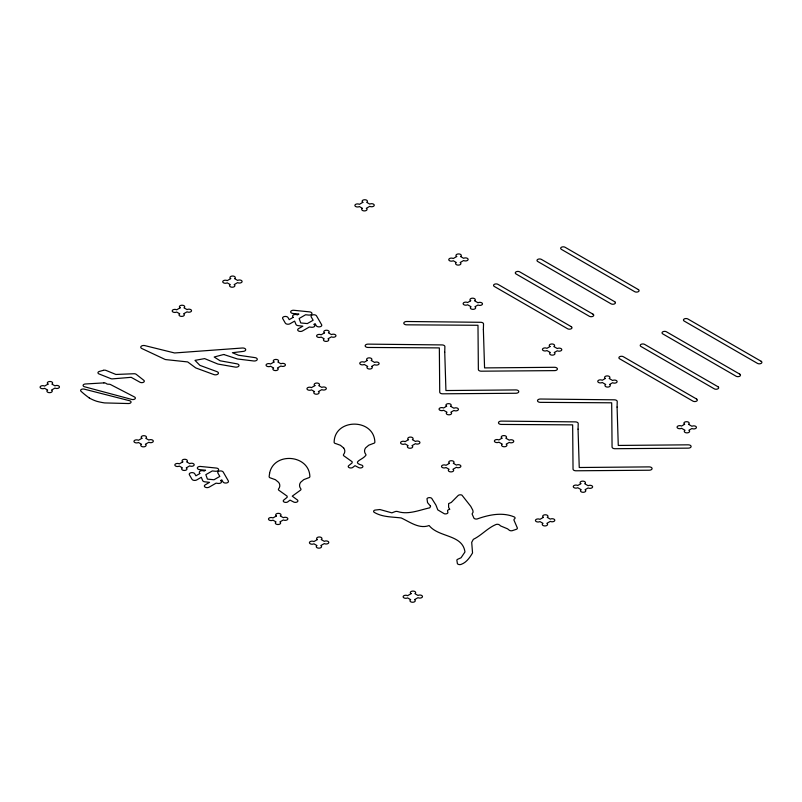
<?xml version="1.0" encoding="UTF-8"?>
<svg xmlns="http://www.w3.org/2000/svg" width="802" height="802" viewBox="0 0 802 802"><rect width="100%" height="100%" fill="white"/><g stroke="black" fill="none" stroke-linecap="round" stroke-linejoin="round"><path stroke-width="1.2" d="M343.667 447.977L340.389 445.28L336.028 443.676A2.546 1.474 0 0 1 334.133 442.082C334.695 418.153 373.943 418.183 374.855 441.952A2.546 1.474 0 0 1 373.1 443.536L368.73 445.21L365.582 447.917A14.025 8.1 0 0 0 365.742 454.283A2.556 1.474 0 0 1 365.471 455.747C362.053 460.067 351.346 462.112 362.103 465.27A3.719 2.145 0 0 1 362.855 466.213A2.546 1.474 0 0 1 361.461 467.797A2.546 1.474 0 0 1 358.444 467.456L355.005 465.681L352.92 467.315A2.546 1.474 0 0 1 349.341 467.726A2.546 1.474 0 0 1 348.71 465.651L352.148 462.874L352.138 461.731L343.717 455.736A2.546 1.474 0 0 1 343.617 454.443A14.025 8.09 0 0 0 343.677 447.977M89.243 397.932A33.884 19.559 0 0 0 96.811 401.311A46.897 27.078 0 0 0 104.621 402.925L128.46 403.536A2.556 1.474 0 0 0 130.997 402.383A2.556 1.474 0 0 0 129.543 400.719L84.19 389.13A2.546 1.474 0 0 0 81.192 389.541A2.546 1.474 0 0 0 81.072 391.316A114.536 66.125 0 0 0 89.253 397.932M430.554 506.192L430.163 507.155A38.075 21.975 0 0 1 429.752 507.816C419.566 510.042 408.388 514.934 397.852 511.606A2.556 1.474 0 0 0 394.955 511.676L391.857 512.849L379.887 509.531L374.865 510.112A2.546 1.474 0 0 0 374.213 512.348C382.564 517.28 392.188 516.809 401.221 517.962C409.862 521.942 419.215 529.27 429.12 525.531C438.874 537.731 462.574 534.212 464.959 551.976L461.06 557.761L457.521 559.355A2.546 1.474 0 0 0 456.859 560.137L457.401 563.676A2.546 1.474 0 0 0 461.24 564.347C466.453 562.473 469.822 557.53 472.538 552.949L471.706 542.342L473.34 539.335C481.34 535.475 487.355 528.267 495.626 524.668A2.546 1.474 0 0 1 499.516 524.979L500.368 525.711A2.546 1.474 0 0 0 501.22 526.192L507.506 528.809A20.25 11.699 0 0 1 507.927 529.119L509.15 530.112A2.546 1.474 0 0 0 512.187 530.693L516.548 529.24A2.546 1.474 0 0 0 517.33 527.917L514.002 520.217A2.546 1.474 0 0 1 514.393 519.024A2.546 1.474 0 0 0 514.252 516.929C502.222 511.917 488.879 514.784 477.1 518.984A2.546 1.474 0 0 1 473.731 517.701L472.087 513.942L473.1 512.117L472.849 510.543A20.11 11.609 0 0 0 472.769 510.142L470.764 506.353L461.932 495.125A2.546 1.474 0 0 0 458.042 495.626L451.295 502.443L448.609 503.616L448.609 507.355L449.772 509.36A3.108 1.794 0 0 0 448.138 509.932L447.676 510.393A2.256 1.303 0 0 0 447.546 510.874L447.937 512.699A2.546 1.474 0 0 1 444.368 513.781L437.792 509.892L435.957 505.13L432.037 498.894A2.586 1.494 0 0 0 429.621 497.621A2.586 1.494 0 0 0 426.985 498.734L427.546 502.623L430.554 506.192M444.739 352.168L445.932 390.544L515.756 389.932A2.877 1.664 0 0 1 518.774 391.556A2.877 1.664 0 0 1 515.866 393.251L442.654 393.812A2.877 1.664 0 0 1 439.727 392.078L439.346 347.898L368.018 347.456A2.877 1.664 0 0 1 365.161 345.762A2.877 1.664 0 0 1 368.118 344.128L441.902 344.92A2.877 1.664 0 0 1 444.889 346.584L444.739 352.168M483.375 329.542L484.568 367.907L554.393 367.296A2.877 1.664 0 0 1 557.41 368.93A2.877 1.664 0 0 1 554.513 370.624L481.29 371.186A2.877 1.664 0 0 1 478.363 369.451L477.982 325.271L406.664 324.83A2.877 1.664 0 0 1 403.797 323.136A2.877 1.664 0 0 1 406.754 321.502L480.538 322.294A2.877 1.664 0 0 1 483.536 323.948L483.375 329.542M578.052 429.14L579.244 467.506L649.069 466.894A2.877 1.664 0 0 1 652.086 468.528A2.877 1.664 0 0 1 649.189 470.223L575.966 470.784A2.877 1.664 0 0 1 573.039 469.05L572.658 424.87L501.34 424.428A2.877 1.664 0 0 1 498.473 422.734A2.877 1.664 0 0 1 501.43 421.1L575.214 421.882A2.877 1.664 0 0 1 578.212 423.546L578.052 429.14M617.079 407.065L618.272 445.441L688.096 444.829A2.877 1.664 0 0 1 691.113 446.453A2.877 1.664 0 0 1 688.206 448.148L614.994 448.709A2.877 1.664 0 0 1 612.066 446.975L611.685 402.804L540.358 402.353A2.877 1.664 0 0 1 537.5 400.659A2.877 1.664 0 0 1 540.458 399.025L614.242 399.817A2.877 1.664 0 0 1 617.229 401.481L617.079 407.065M269.602 473.2L269.131 476.659A2.546 1.474 0 0 0 270.825 478.062L275.397 479.706L278.675 482.403A14.025 8.09 0 0 1 278.625 488.879A2.546 1.474 0 0 0 278.725 490.162L287.146 496.157L287.156 497.31L283.748 500.057A2.546 1.474 0 0 0 284.329 502.142A2.546 1.474 0 0 0 287.918 501.751L290.013 500.107L293.452 501.892A2.546 1.474 0 0 0 296.469 502.222A2.546 1.474 0 0 0 297.853 500.638L297.592 500.167A3.83 2.216 0 0 0 296.71 499.476L292.249 496.157L300.479 490.182A2.556 1.474 0 0 0 300.75 488.709A14.025 8.1 0 0 1 300.59 482.343L303.737 479.646L308.108 477.962A2.546 1.474 0 0 0 309.863 476.378C309.021 454.513 273.903 451.686 269.602 473.2M48.04 384.078L44.581 386.083A2.657 1.534 0 0 0 40.862 386.113A2.657 1.534 0 0 0 40.862 388.258A2.657 1.534 0 0 0 44.581 388.298L47.659 390.073A2.657 1.534 0 0 0 47.719 392.228A2.657 1.534 0 0 0 51.438 392.228A2.657 1.534 0 0 0 51.498 390.073L54.967 388.078A2.657 1.534 0 0 0 58.686 388.038A2.657 1.534 0 0 0 58.686 385.892A2.657 1.534 0 0 0 54.967 385.862L51.889 384.078A2.657 1.534 0 0 0 51.819 381.932A2.657 1.534 0 0 0 48.11 381.932A2.657 1.534 0 0 0 48.04 384.078M180.139 307.818L176.671 309.813A2.657 1.534 0 0 0 172.961 309.853A2.657 1.534 0 0 0 172.961 311.998A2.657 1.534 0 0 0 176.671 312.038L179.748 313.813A2.657 1.534 0 0 0 179.818 315.958A2.657 1.534 0 0 0 183.538 315.958A2.657 1.534 0 0 0 183.598 313.813L187.056 311.818A2.657 1.534 0 0 0 190.776 311.777A2.657 1.534 0 0 0 190.776 309.632A2.657 1.534 0 0 0 187.056 309.592L183.979 307.818A2.657 1.534 0 0 0 183.919 305.672A2.657 1.534 0 0 0 180.199 305.672A2.657 1.534 0 0 0 180.139 307.818M230.695 278.625L227.227 280.63A2.657 1.534 0 0 0 223.507 280.66A2.657 1.534 0 0 0 223.507 282.815A2.657 1.534 0 0 0 227.227 282.845L230.304 284.63A2.657 1.534 0 0 0 230.375 286.775A2.657 1.534 0 0 0 234.084 286.775A2.657 1.534 0 0 0 234.154 284.63L237.613 282.625A2.657 1.534 0 0 0 241.332 282.585A2.657 1.534 0 0 0 241.332 280.439A2.657 1.534 0 0 0 237.613 280.409L234.535 278.625A2.657 1.534 0 0 0 234.475 276.479A2.657 1.534 0 0 0 230.755 276.479A2.657 1.534 0 0 0 230.695 278.625M362.845 202.335L359.376 204.33A2.657 1.534 0 0 0 355.657 204.37A2.657 1.534 0 0 0 355.657 206.515A2.657 1.534 0 0 0 359.376 206.555L362.454 208.33A2.657 1.534 0 0 0 362.524 210.475A2.657 1.534 0 0 0 366.243 210.475A2.657 1.534 0 0 0 366.303 208.33L369.762 206.325A2.657 1.534 0 0 0 373.481 206.294A2.657 1.534 0 0 0 373.481 204.149A2.657 1.534 0 0 0 369.762 204.109L366.684 202.335A2.657 1.534 0 0 0 366.624 200.189A2.657 1.534 0 0 0 362.905 200.189A2.657 1.534 0 0 0 362.845 202.335M293.091 317.412L289.221 319.647L288.028 317.562A2.807 1.624 0 0 0 284.479 316.519A2.807 1.624 0 0 0 282.705 318.574L285.352 323.156A2.807 1.624 0 0 0 289.983 323.777L294.615 321.111L295.938 324.339A2.807 1.624 0 0 0 298.174 325.642L302.845 326.173L298.484 328.69A2.807 1.624 0 0 0 298.484 330.975A2.807 1.624 0 0 0 302.454 330.975L309.361 326.995L311.437 327.256A2.807 1.624 0 0 0 314.544 326.374A2.807 1.624 0 0 0 313.813 324.419L315.116 323.667L316.319 325.762A2.807 1.624 0 0 0 319.868 326.795A2.807 1.624 0 0 0 321.642 324.75L316.529 315.898A2.807 1.624 0 0 0 312.97 314.835A2.807 1.624 0 0 0 311.206 316.91L313.131 320.239L307.336 323.577L300.75 322.955L299.146 318.494L305.612 314.755L308.67 315.076A2.807 1.624 0 0 0 311.918 313.752A2.807 1.624 0 0 0 309.642 311.878L294.314 310.334A2.807 1.624 0 0 0 290.725 311.487A2.807 1.624 0 0 0 292.981 313.472L298.875 314.073L297.392 314.925A2.807 1.624 0 0 0 294.043 314.675A2.807 1.624 0 0 0 292.69 316.459L293.091 317.412M141.914 438.273L138.445 440.278A2.657 1.534 0 0 0 134.726 440.308A2.657 1.534 0 0 0 134.726 442.453A2.657 1.534 0 0 0 138.445 442.493L141.523 444.268A2.657 1.534 0 0 0 141.593 446.413A2.657 1.534 0 0 0 145.302 446.413A2.657 1.534 0 0 0 145.373 444.268L148.831 442.273A2.657 1.534 0 0 0 152.55 442.233A2.657 1.534 0 0 0 152.55 440.087A2.657 1.534 0 0 0 148.831 440.047L145.753 438.273A2.657 1.534 0 0 0 145.693 436.128A2.657 1.534 0 0 0 141.974 436.128A2.657 1.534 0 0 0 141.914 438.273M274.003 362.013L270.545 364.008A2.657 1.534 0 0 0 266.825 364.048A2.657 1.534 0 0 0 266.825 366.193A2.657 1.534 0 0 0 270.545 366.233L273.622 368.008A2.657 1.534 0 0 0 273.683 370.153A2.657 1.534 0 0 0 277.402 370.153A2.657 1.534 0 0 0 277.462 368.008L280.931 366.003A2.657 1.534 0 0 0 284.65 365.973A2.657 1.534 0 0 0 284.65 363.827A2.657 1.534 0 0 0 280.931 363.787L277.853 362.013A2.657 1.534 0 0 0 277.783 359.867A2.657 1.534 0 0 0 274.073 359.867A2.657 1.534 0 0 0 274.003 362.013M324.559 332.82L321.101 334.825A2.657 1.534 0 0 0 317.381 334.855A2.657 1.534 0 0 0 317.381 337A2.657 1.534 0 0 0 321.101 337.04L324.178 338.815A2.657 1.534 0 0 0 324.239 340.97A2.657 1.534 0 0 0 327.958 340.97A2.657 1.534 0 0 0 328.018 338.815L331.487 336.82A2.657 1.534 0 0 0 335.196 336.78A2.657 1.534 0 0 0 335.196 334.635A2.657 1.534 0 0 0 331.487 334.604L328.409 332.82A2.657 1.534 0 0 0 328.339 330.675A2.657 1.534 0 0 0 324.62 330.675A2.657 1.534 0 0 0 324.559 332.82M456.709 256.53L453.25 258.525A2.657 1.534 0 0 0 449.531 258.565A2.657 1.534 0 0 0 449.531 260.71A2.657 1.534 0 0 0 453.25 260.74L456.328 262.525A2.657 1.534 0 0 0 456.388 264.67A2.657 1.534 0 0 0 460.107 264.67A2.657 1.534 0 0 0 460.168 262.525L463.636 260.52A2.657 1.534 0 0 0 467.355 260.49A2.657 1.534 0 0 0 467.355 258.344A2.657 1.534 0 0 0 463.636 258.304L460.559 256.53A2.657 1.534 0 0 0 460.488 254.374A2.657 1.534 0 0 0 456.769 254.374A2.657 1.534 0 0 0 456.709 256.53M182.786 461.872L179.317 463.867A2.657 1.534 0 0 0 175.608 463.907A2.657 1.534 0 0 0 175.608 466.052A2.657 1.534 0 0 0 179.317 466.092L182.395 467.867A2.657 1.534 0 0 0 182.465 470.012A2.657 1.534 0 0 0 186.184 470.012A2.657 1.534 0 0 0 186.244 467.867L189.713 465.862A2.657 1.534 0 0 0 193.422 465.832A2.657 1.534 0 0 0 193.422 463.686A2.657 1.534 0 0 0 189.713 463.646L186.625 461.872A2.657 1.534 0 0 0 186.565 459.726A2.657 1.534 0 0 0 182.846 459.726A2.657 1.534 0 0 0 182.786 461.872M314.905 385.622L311.447 387.627A2.657 1.534 0 0 0 307.727 387.657A2.657 1.534 0 0 0 307.727 389.802A2.657 1.534 0 0 0 311.447 389.842L314.524 391.617A2.657 1.534 0 0 0 314.584 393.772A2.657 1.534 0 0 0 318.304 393.772A2.657 1.534 0 0 0 318.364 391.617L321.833 389.622A2.657 1.534 0 0 0 325.552 389.582A2.657 1.534 0 0 0 325.552 387.436A2.657 1.534 0 0 0 321.833 387.406L318.755 385.622A2.657 1.534 0 0 0 318.685 383.476A2.657 1.534 0 0 0 314.975 383.476A2.657 1.534 0 0 0 314.905 385.622M367.316 360.449L364.238 362.223A2.657 1.534 0 0 0 360.529 362.263A2.657 1.534 0 0 0 360.529 364.409A2.657 1.534 0 0 0 364.238 364.449L367.707 366.444A2.657 1.534 0 0 0 367.767 368.589A2.657 1.534 0 0 0 371.486 368.589A2.657 1.534 0 0 0 371.547 366.444L374.624 364.669A2.657 1.534 0 0 0 378.343 364.629A2.657 1.534 0 0 0 378.343 362.484A2.657 1.534 0 0 0 374.624 362.444L371.166 360.449A2.657 1.534 0 0 0 371.105 358.304A2.657 1.534 0 0 0 367.386 358.304A2.657 1.534 0 0 0 367.316 360.449M470.694 300.77L467.616 302.544A2.657 1.534 0 0 0 463.897 302.585A2.657 1.534 0 0 0 463.897 304.73A2.657 1.534 0 0 0 467.616 304.76L471.075 306.765A2.657 1.534 0 0 0 471.135 308.91A2.657 1.534 0 0 0 474.854 308.91A2.657 1.534 0 0 0 474.924 306.765L478.002 304.991A2.657 1.534 0 0 0 481.721 304.95A2.657 1.534 0 0 0 481.721 302.805A2.657 1.534 0 0 0 478.002 302.765L474.533 300.77A2.657 1.534 0 0 0 474.473 298.625A2.657 1.534 0 0 0 470.754 298.625A2.657 1.534 0 0 0 470.694 300.77M199.778 473.581L195.909 475.817L194.716 473.731A2.807 1.624 0 0 0 191.167 472.699A2.807 1.624 0 0 0 189.392 474.754L192.039 479.335A2.807 1.624 0 0 0 196.68 479.957L201.302 477.29L202.635 480.518A2.807 1.624 0 0 0 204.871 481.822L209.533 482.353L205.182 484.869A2.807 1.624 0 0 0 205.182 487.155A2.807 1.624 0 0 0 209.142 487.155L216.049 483.165L218.134 483.426A2.807 1.624 0 0 0 221.232 482.553A2.807 1.624 0 0 0 220.5 480.598L221.803 479.847L223.016 481.942A2.807 1.624 0 0 0 226.555 482.964A2.807 1.624 0 0 0 228.339 480.919L223.227 472.077A2.807 1.624 0 0 0 219.668 471.015A2.807 1.624 0 0 0 217.893 473.09L219.818 476.418L214.024 479.756L207.437 479.125L205.833 474.674L212.309 470.934L215.367 471.245A2.807 1.624 0 0 0 218.615 469.932A2.807 1.624 0 0 0 216.329 468.057L201.001 466.513A2.807 1.624 0 0 0 197.412 467.666A2.807 1.624 0 0 0 199.668 469.641L205.563 470.243L204.079 471.105A2.807 1.624 0 0 0 200.731 470.854A2.807 1.624 0 0 0 199.387 472.639L199.778 473.581M446.624 406.233L443.546 408.007A2.657 1.534 0 0 0 439.827 408.048A2.657 1.534 0 0 0 439.827 410.193A2.657 1.534 0 0 0 443.546 410.233L447.015 412.228A2.657 1.534 0 0 0 447.075 414.373A2.657 1.534 0 0 0 450.794 414.373A2.657 1.534 0 0 0 450.854 412.228L453.932 410.454A2.657 1.534 0 0 0 457.651 410.413A2.657 1.534 0 0 0 457.651 408.268A2.657 1.534 0 0 0 453.932 408.238L450.473 406.233A2.657 1.534 0 0 0 450.403 404.088A2.657 1.534 0 0 0 446.694 404.088A2.657 1.534 0 0 0 446.624 406.233M549.992 346.554L546.914 348.329A2.657 1.534 0 0 0 543.205 348.369A2.657 1.534 0 0 0 543.205 350.514A2.657 1.534 0 0 0 546.914 350.554L550.383 352.549A2.657 1.534 0 0 0 550.443 354.695A2.657 1.534 0 0 0 554.162 354.695A2.657 1.534 0 0 0 554.222 352.549L557.3 350.775A2.657 1.534 0 0 0 561.019 350.735A2.657 1.534 0 0 0 561.019 348.589A2.657 1.534 0 0 0 557.3 348.549L553.841 346.554A2.657 1.534 0 0 0 553.781 344.409A2.657 1.534 0 0 0 550.062 344.409A2.657 1.534 0 0 0 549.992 346.554M276.429 515.937L272.971 517.932A2.657 1.534 0 0 0 269.251 517.972A2.657 1.534 0 0 0 269.251 520.117A2.657 1.534 0 0 0 272.971 520.157L276.048 521.932A2.657 1.534 0 0 0 276.109 524.077A2.657 1.534 0 0 0 279.828 524.077A2.657 1.534 0 0 0 279.888 521.932L283.357 519.937A2.657 1.534 0 0 0 287.076 519.896A2.657 1.534 0 0 0 287.076 517.751A2.657 1.534 0 0 0 283.357 517.711L280.279 515.937A2.657 1.534 0 0 0 280.209 513.791A2.657 1.534 0 0 0 276.49 513.791A2.657 1.534 0 0 0 276.429 515.937M408.519 439.666L405.06 441.671A2.657 1.534 0 0 0 401.341 441.702A2.657 1.534 0 0 0 401.341 443.857A2.657 1.534 0 0 0 405.06 443.887L408.138 445.671A2.657 1.534 0 0 0 408.198 447.817A2.657 1.534 0 0 0 411.917 447.817A2.657 1.534 0 0 0 411.977 445.671L415.446 443.666A2.657 1.534 0 0 0 419.165 443.626A2.657 1.534 0 0 0 419.165 441.481A2.657 1.534 0 0 0 415.446 441.451L412.368 439.666A2.657 1.534 0 0 0 412.298 437.521A2.657 1.534 0 0 0 408.579 437.521A2.657 1.534 0 0 0 408.519 439.666M317.371 539.576L313.913 541.571A2.657 1.534 0 0 0 310.194 541.611A2.657 1.534 0 0 0 310.194 543.756A2.657 1.534 0 0 0 313.913 543.796L316.99 545.571A2.657 1.534 0 0 0 317.051 547.716A2.657 1.534 0 0 0 320.77 547.716A2.657 1.534 0 0 0 320.83 545.571L324.299 543.576A2.657 1.534 0 0 0 328.018 543.535A2.657 1.534 0 0 0 328.018 541.39A2.657 1.534 0 0 0 324.299 541.35L321.221 539.576A2.657 1.534 0 0 0 321.151 537.43A2.657 1.534 0 0 0 317.432 537.43A2.657 1.534 0 0 0 317.371 539.576M449.461 463.305L446.002 465.31A2.657 1.534 0 0 0 442.283 465.35A2.657 1.534 0 0 0 442.283 467.496A2.657 1.534 0 0 0 446.002 467.526L449.08 469.31A2.657 1.534 0 0 0 449.14 471.456A2.657 1.534 0 0 0 452.859 471.456A2.657 1.534 0 0 0 452.929 469.31L456.388 467.305A2.657 1.534 0 0 0 460.107 467.275A2.657 1.534 0 0 0 460.107 465.12A2.657 1.534 0 0 0 456.388 465.09L453.31 463.305A2.657 1.534 0 0 0 453.25 461.16A2.657 1.534 0 0 0 449.531 461.16A2.657 1.534 0 0 0 449.461 463.305M501.952 438.173L498.874 439.957A2.657 1.534 0 0 0 495.155 439.987A2.657 1.534 0 0 0 495.155 442.133A2.657 1.534 0 0 0 498.874 442.173L502.333 444.178A2.657 1.534 0 0 0 502.403 446.323A2.657 1.534 0 0 0 506.122 446.323A2.657 1.534 0 0 0 506.182 444.178L509.26 442.393A2.657 1.534 0 0 0 512.979 442.363A2.657 1.534 0 0 0 512.979 440.208A2.657 1.534 0 0 0 509.26 440.178L505.791 438.173A2.657 1.534 0 0 0 505.731 436.027A2.657 1.534 0 0 0 502.012 436.027A2.657 1.534 0 0 0 501.952 438.173M605.32 378.494L602.242 380.268A2.657 1.534 0 0 0 598.523 380.308A2.657 1.534 0 0 0 598.523 382.454A2.657 1.534 0 0 0 602.242 382.494L605.711 384.489A2.657 1.534 0 0 0 605.771 386.634A2.657 1.534 0 0 0 609.49 386.634A2.657 1.534 0 0 0 609.55 384.489L612.628 382.714A2.657 1.534 0 0 0 616.347 382.674A2.657 1.534 0 0 0 616.347 380.529A2.657 1.534 0 0 0 612.628 380.499L609.169 378.494A2.657 1.534 0 0 0 609.099 376.349A2.657 1.534 0 0 0 605.39 376.349A2.657 1.534 0 0 0 605.32 378.494M580.828 483.716L577.751 485.491A2.657 1.534 0 0 0 574.031 485.531A2.657 1.534 0 0 0 574.031 487.676A2.657 1.534 0 0 0 577.751 487.716L581.219 489.711A2.657 1.534 0 0 0 581.28 491.857A2.657 1.534 0 0 0 584.999 491.857A2.657 1.534 0 0 0 585.059 489.711L588.137 487.937A2.657 1.534 0 0 0 591.856 487.897A2.657 1.534 0 0 0 591.856 485.751A2.657 1.534 0 0 0 588.137 485.711L584.678 483.716A2.657 1.534 0 0 0 584.608 481.571A2.657 1.534 0 0 0 580.899 481.571A2.657 1.534 0 0 0 580.828 483.716M684.627 424.278L681.55 426.062A2.657 1.534 0 0 0 677.83 426.093A2.657 1.534 0 0 0 677.83 428.248A2.657 1.534 0 0 0 681.55 428.278L685.008 430.283A2.657 1.534 0 0 0 685.078 432.428A2.657 1.534 0 0 0 688.798 432.428A2.657 1.534 0 0 0 688.858 430.283L691.936 428.499A2.657 1.534 0 0 0 695.655 428.468A2.657 1.534 0 0 0 695.655 426.323A2.657 1.534 0 0 0 691.936 426.283L688.477 424.278A2.657 1.534 0 0 0 688.407 422.133A2.657 1.534 0 0 0 684.687 422.133A2.657 1.534 0 0 0 684.627 424.278M411.075 593.67L407.606 595.675A2.657 1.534 0 0 0 403.897 595.706A2.657 1.534 0 0 0 403.897 597.851A2.657 1.534 0 0 0 407.606 597.891L410.694 599.665A2.657 1.534 0 0 0 410.754 601.811A2.657 1.534 0 0 0 414.474 601.811A2.657 1.534 0 0 0 414.534 599.665L418.002 597.67A2.657 1.534 0 0 0 421.712 597.63A2.657 1.534 0 0 0 421.712 595.485A2.657 1.534 0 0 0 418.002 595.445L414.925 593.67A2.657 1.534 0 0 0 414.855 591.525A2.657 1.534 0 0 0 411.135 591.525A2.657 1.534 0 0 0 411.075 593.67M543.395 517.36L539.926 519.355A2.657 1.534 0 0 0 536.207 519.395A2.657 1.534 0 0 0 536.207 521.541A2.657 1.534 0 0 0 539.926 521.581L543.004 523.355A2.657 1.534 0 0 0 543.064 525.5A2.657 1.534 0 0 0 546.784 525.5A2.657 1.534 0 0 0 546.854 523.355L550.312 521.36A2.657 1.534 0 0 0 554.032 521.32A2.657 1.534 0 0 0 554.032 519.175A2.657 1.534 0 0 0 550.312 519.135L547.235 517.36A2.657 1.534 0 0 0 547.175 515.215A2.657 1.534 0 0 0 543.455 515.215A2.657 1.534 0 0 0 543.395 517.36M103.338 370.334L99.628 371.366A2.546 1.474 0 0 0 97.974 372.659A2.546 1.474 0 0 0 99.348 374.063L110.556 378.534A2.546 1.474 0 0 0 112.791 378.845L131.167 377.321L139.959 382.223A2.546 1.474 0 0 0 143.448 382.283A2.546 1.474 0 0 0 143.769 380.268L136.28 374.374A2.546 1.474 0 0 0 133.954 373.742L115.919 374.464L106.105 370.454A2.586 1.494 0 0 0 103.328 370.334M223.708 354.494L214.174 357.02L220.159 360.8L236.66 363.767A2.977 1.714 0 0 1 238.886 365.963A2.977 1.714 0 0 1 234.866 367.025L218.445 364.148A2.977 1.714 0 0 1 217.382 363.847L204.63 358.604L194.986 360.359L199.929 365.371L216.851 371.607A2.977 1.714 0 0 1 217.984 374.023A2.977 1.714 0 0 1 213.723 374.524L196.089 368.048A2.977 1.714 0 0 1 195.337 367.617L187.668 361.923L166.225 359.647A2.977 1.714 0 0 1 164.721 359.266L141.844 348.529A2.977 1.714 0 0 1 141.252 346.243A2.977 1.714 0 0 1 145.132 345.682L174.585 352.97L242.234 348.018A2.977 1.714 0 0 1 245.673 349.411A2.977 1.714 0 0 1 243.277 351.396L232.41 352.72L238.415 355.216L254.916 357.612A2.977 1.714 0 0 1 257.201 359.677A2.977 1.714 0 0 1 253.582 360.96L238.104 359.055A2.977 1.714 0 0 1 237.001 358.835L223.708 354.494M103.879 382.895L85.463 383.978A2.546 1.474 0 0 0 83.127 385.211A2.546 1.474 0 0 0 84.661 386.805L131.718 399.416A2.546 1.474 0 0 0 134.947 398.915A2.546 1.474 0 0 0 134.535 397L110.766 384.679A2.556 1.474 0 0 0 108.701 384.218A2.566 1.484 0 0 1 106.345 383.607A2.546 1.474 0 0 0 103.879 382.895M638.342 289.562L565.139 247.297A2.586 1.494 0 0 0 561.42 247.257A2.586 1.494 0 0 0 561.47 249.402L634.633 291.637A2.586 1.494 0 0 0 638.312 291.687A2.586 1.494 0 0 0 638.342 289.562M761.148 361.281L687.936 319.016A2.586 1.494 0 0 0 684.216 318.965A2.586 1.494 0 0 0 684.266 321.111L757.429 363.356A2.586 1.494 0 0 0 761.118 363.406A2.586 1.494 0 0 0 761.148 361.281M614.683 301.702L541.48 259.437A2.586 1.494 0 0 0 537.761 259.397A2.586 1.494 0 0 0 537.811 261.542L610.974 303.778A2.586 1.494 0 0 0 614.653 303.828A2.586 1.494 0 0 0 614.683 301.702M739.725 374.113L666.522 331.848A2.586 1.494 0 0 0 662.803 331.797A2.586 1.494 0 0 0 662.853 333.943L736.015 376.188A2.586 1.494 0 0 0 739.695 376.238A2.586 1.494 0 0 0 739.725 374.113M592.989 314.163L519.776 271.898A2.586 1.494 0 0 0 516.057 271.848A2.586 1.494 0 0 0 516.107 273.993L589.269 316.239A2.586 1.494 0 0 0 592.959 316.289A2.586 1.494 0 0 0 592.989 314.163M717.92 386.704L644.708 344.439A2.586 1.494 0 0 0 640.988 344.389A2.586 1.494 0 0 0 641.049 346.534L714.201 388.78A2.586 1.494 0 0 0 717.89 388.83A2.586 1.494 0 0 0 717.92 386.704M571.235 326.645L498.022 284.379A2.586 1.494 0 0 0 494.313 284.339A2.586 1.494 0 0 0 494.363 286.484L567.525 328.72A2.586 1.494 0 0 0 571.204 328.77A2.586 1.494 0 0 0 571.235 326.645M696.587 399.015L623.375 356.75A2.586 1.494 0 0 0 619.655 356.71A2.586 1.494 0 0 0 619.715 358.855L692.878 401.09A2.586 1.494 0 0 0 696.557 401.14A2.586 1.494 0 0 0 696.587 399.015"/></g></svg>
